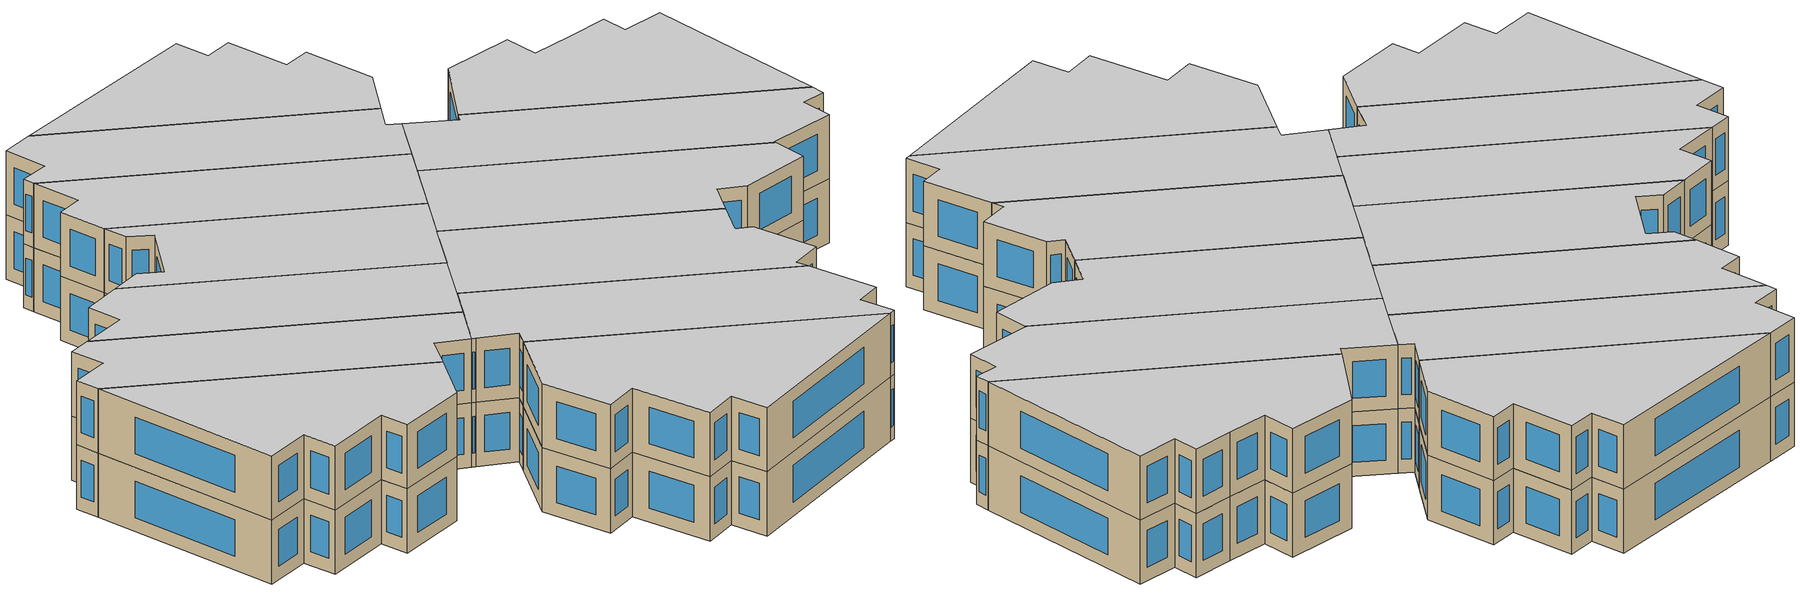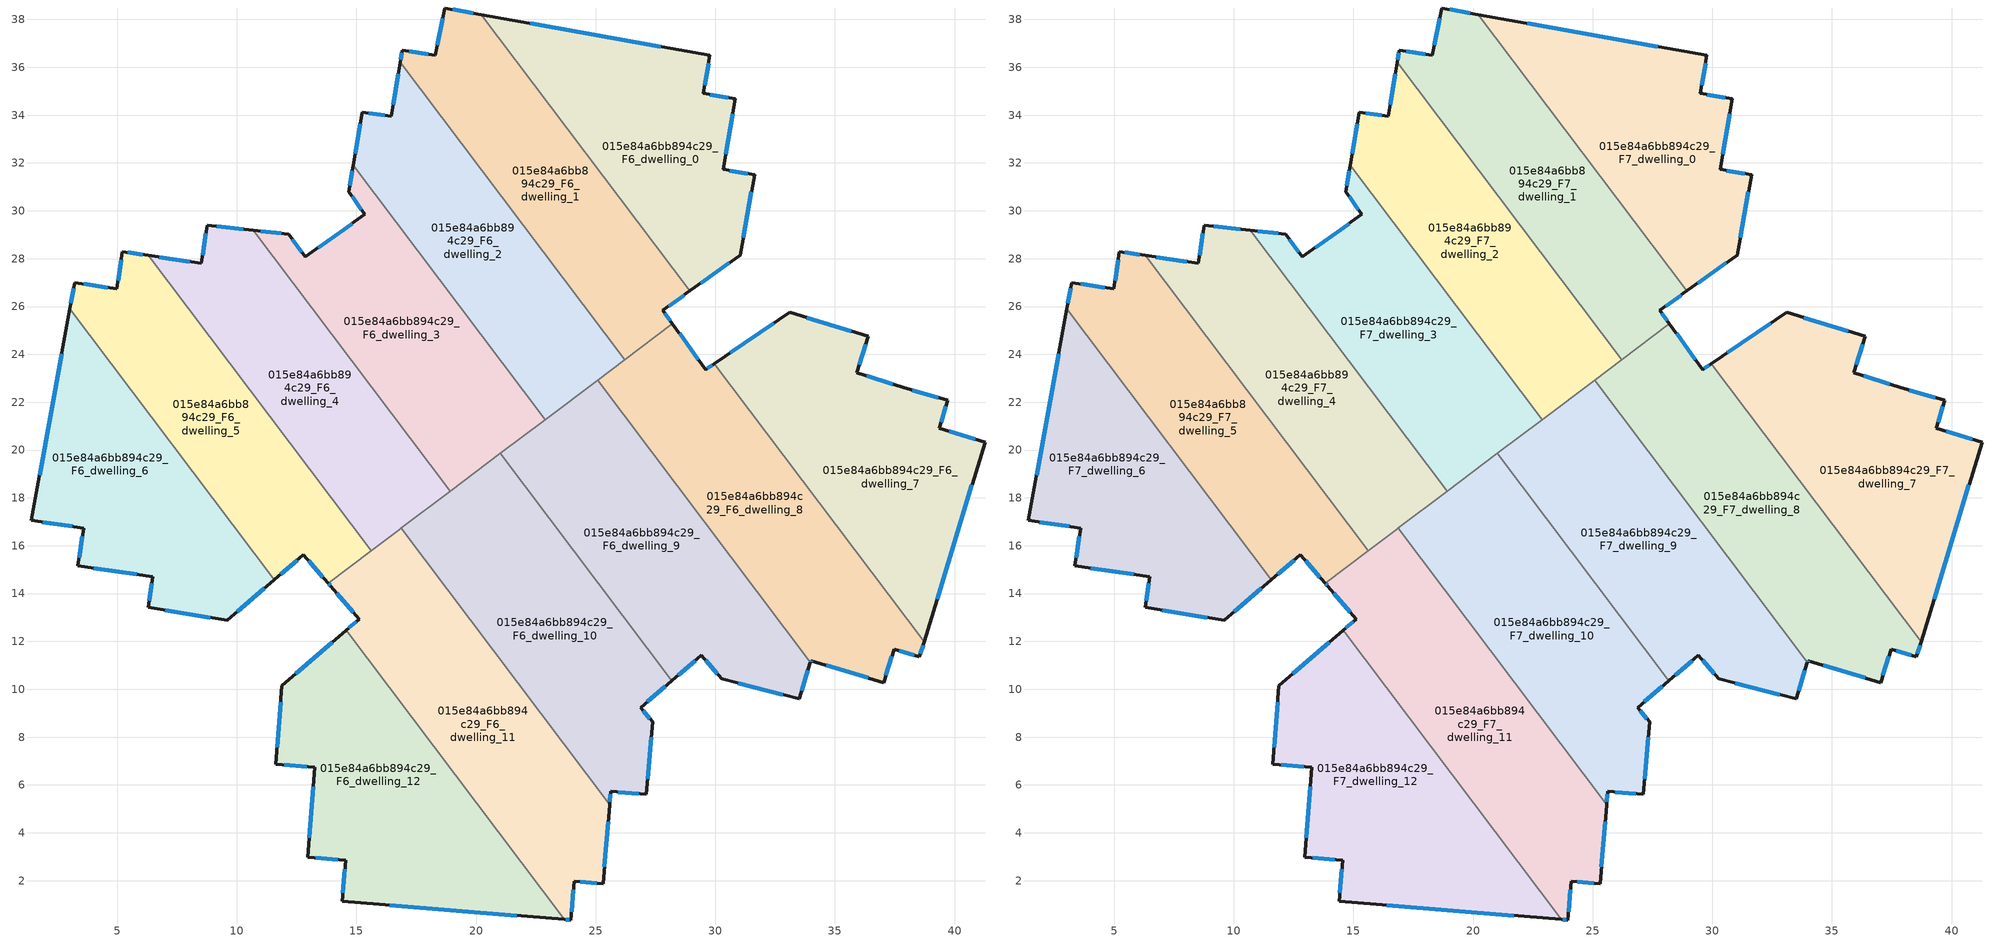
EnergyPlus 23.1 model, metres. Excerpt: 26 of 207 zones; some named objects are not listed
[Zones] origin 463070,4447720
015e84a6bb894c29_F6_dwelling_0
 floor to 015e84a6bb894c29_F5_dwelling_0 (EU_floor_Construction): 29.77,36.5 29.5,34.91 30.83,34.69 30.33,31.73 31.64,31.51 31.04,28.15 28.94,26.65 20.22,38.21 z18
 wall outside (EU_wall_Construction): 28.94,26.65 31.04,28.15 31.64,31.51 30.33,31.73 30.83,34.69 29.5,34.91 29.77,36.5 20.22,38.21 z18:21
 wall to 015e84a6bb894c29_F6_dwelling_1 (EU_wall_Construction): 20.22,38.21 28.94,26.65 z18:21
 window (EU_Window_Construction): 30.44,32.36 30.72,34.05 / 31.36,31.56 30.61,31.68 / 31.17,28.87 31.51,30.79 / 29.39,26.97 30.59,27.83 / 27.73,36.87 22.26,37.84 / 29.56,35.25 29.72,36.16 / 30.54,34.73 29.79,34.86 z18.64:20.36
015e84a6bb894c29_F6_dwelling_1
 floor to 015e84a6bb894c29_F5_dwelling_1 (EU_floor_Construction): 20.22,38.21 28.94,26.65 27.81,25.84 28.21,25.29 26.21,23.78 16.83,36.2 16.92,36.72 18.3,36.49 18.69,38.48 z18
 wall outside (EU_wall_Construction): 20.22,38.21 18.69,38.48 18.3,36.49 16.92,36.72 16.83,36.2 / 28.21,25.29 27.81,25.84 28.94,26.65 z18:21
 wall to 015e84a6bb894c29_F6_dwelling_2 (EU_wall_Construction): 16.83,36.2 26.21,23.78 z18:21
 wall to 015e84a6bb894c29_F6_dwelling_8 (EU_wall_Construction): 26.21,23.78 28.21,25.29 z18:21
 window (EU_Window_Construction): 19.89,38.26 19.02,38.42 / 28.05,26.02 28.69,26.48 / 28.12,25.41 27.89,25.73 / 16.9,36.61 16.85,36.31 / 18,36.54 17.21,36.67 / 18.61,38.05 18.38,36.92 z18.64:20.36
015e84a6bb894c29_F6_dwelling_10
 floor to 015e84a6bb894c29_F5_dwelling_10 (EU_floor_Construction): 21.02,19.86 28.19,10.36 26.87,9.23 27.37,8.64 27.12,5.61 25.62,5.73 25.58,5.18 16.86,16.72 z18
 wall outside (EU_wall_Construction): 25.58,5.18 25.62,5.73 27.12,5.61 27.37,8.64 26.87,9.23 28.19,10.36 z18:21
 wall to 015e84a6bb894c29_F6_dwelling_11 (EU_wall_Construction): 16.86,16.72 25.58,5.18 z18:21
 wall to 015e84a6bb894c29_F6_dwelling_9 (EU_wall_Construction): 28.19,10.36 21.02,19.86 z18:21
 wall to 015e84a6bb894c29_F6_dwelling_3 (EU_wall_Construction): 21.02,19.86 18.92,18.28 z18:21
 wall to 015e84a6bb894c29_F6_dwelling_4 (EU_wall_Construction): 18.92,18.28 16.86,16.73 z18:21
 window (EU_Window_Construction): 25.59,5.3 25.61,5.61 / 27.16,9.48 27.91,10.12 / 27.27,8.77 26.98,9.11 / 27.17,6.26 27.32,7.99 / 25.94,5.71 26.8,5.64 z18.64:20.36
015e84a6bb894c29_F6_dwelling_11
 floor to 015e84a6bb894c29_F5_dwelling_11 (EU_floor_Construction): 16.86,16.72 25.58,5.18 25.31,1.88 24.1,1.98 23.96,0.36 23.68,0.38 14.56,12.46 15.11,12.93 13.92,14.31 13.82,14.43 z18
 wall outside (EU_wall_Construction): 23.68,0.38 23.96,0.36 24.1,1.98 25.31,1.88 25.58,5.18 / 13.82,14.43 13.92,14.31 15.11,12.93 14.56,12.46 z18:21
 wall to 015e84a6bb894c29_F6_dwelling_12 (EU_wall_Construction): 14.56,12.46 23.68,0.38 z18:21
 wall to 015e84a6bb894c29_F6_dwelling_5 (EU_wall_Construction): 15.61,15.78 13.82,14.43 z18:21
 wall to 015e84a6bb894c29_F6_dwelling_4 (EU_wall_Construction): 16.86,16.72 15.61,15.78 z18:21
 window (EU_Window_Construction): 23.74,0.38 23.9,0.36 / 14.99,12.83 14.68,12.56 / 14.18,14.02 14.86,13.23 / 13.84,14.41 13.9,14.34 / 25.36,2.59 25.52,4.47 / 24.36,1.96 25.05,1.9 / 23.99,0.7 24.07,1.63 z18.64:20.36
015e84a6bb894c29_F6_dwelling_12
 floor to 015e84a6bb894c29_F5_dwelling_12 (EU_floor_Construction): 14.56,12.46 23.68,0.38 14.4,1.14 14.55,2.86 12.96,2.99 13.27,6.74 11.63,6.88 11.88,10.15 z18
 wall outside (EU_wall_Construction): 14.56,12.46 11.88,10.15 11.63,6.88 13.27,6.74 12.96,2.99 14.55,2.86 14.4,1.14 23.68,0.38 z18:21
 window (EU_Window_Construction): 13.2,5.93 13.02,3.79 / 11.98,6.85 12.92,6.77 / 11.82,9.45 11.68,7.58 / 13.99,11.97 12.45,10.65 / 16.39,0.97 21.69,0.54 / 14.52,2.49 14.44,1.5 / 13.3,2.96 14.21,2.88 z18.64:20.36
015e84a6bb894c29_F6_dwelling_2
 floor to 015e84a6bb894c29_F5_dwelling_2 (EU_floor_Construction): 16.83,36.2 26.21,23.78 22.89,21.28 14.86,31.91 15.25,34.12 16.45,33.95 z18
 wall outside (EU_wall_Construction): 16.83,36.2 16.45,33.95 15.25,34.12 14.86,31.91 z18:21
 wall to 015e84a6bb894c29_F6_dwelling_3 (EU_wall_Construction): 14.86,31.91 22.89,21.28 z18:21
 wall to 015e84a6bb894c29_F6_dwelling_9 (EU_wall_Construction): 22.89,21.28 25.08,22.93 z18:21
 wall to 015e84a6bb894c29_F6_dwelling_8 (EU_wall_Construction): 25.08,22.92 26.21,23.78 z18:21
 window (EU_Window_Construction): 15.16,33.65 14.94,32.39 / 16.19,33.99 15.5,34.08 / 16.75,35.72 16.53,34.43 z18.64:20.36
015e84a6bb894c29_F6_dwelling_3
 floor to 015e84a6bb894c29_F5_dwelling_3 (EU_floor_Construction): 15.35,29.85 14.67,30.8 14.86,31.91 22.89,21.28 18.92,18.28 10.68,29.19 12.17,29.02 12.87,28.07 z18
 wall outside (EU_wall_Construction): 14.86,31.91 14.67,30.8 15.35,29.85 12.87,28.07 12.17,29.02 10.68,29.19 z18:21
 wall to 015e84a6bb894c29_F6_dwelling_4 (EU_wall_Construction): 10.68,29.19 18.92,18.28 z18:21
 wall to 015e84a6bb894c29_F6_dwelling_9 (EU_wall_Construction): 21.02,19.86 22.89,21.27 z18:21
 window (EU_Window_Construction): 14.81,30.6 15.21,30.05 / 14.82,31.68 14.71,31.04 / 11.85,29.05 11,29.15 / 12.72,28.27 12.32,28.82 / 14.82,29.47 13.4,28.45 z18.64:20.36
015e84a6bb894c29_F6_dwelling_4
 floor to 015e84a6bb894c29_F5_dwelling_4 (EU_floor_Construction): 10.68,29.19 18.92,18.28 15.61,15.78 6.29,28.14 8.52,27.8 8.75,29.4 z18
 wall outside (EU_wall_Construction): 10.68,29.19 8.75,29.4 8.52,27.8 6.29,28.14 z18:21
 wall to 015e84a6bb894c29_F6_dwelling_5 (EU_wall_Construction): 6.29,28.14 15.61,15.78 z18:21
 window (EU_Window_Construction): 8.04,27.88 6.77,28.07 / 8.7,29.06 8.57,28.15 / 10.27,29.23 9.17,29.36 z18.64:20.36
015e84a6bb894c29_F6_dwelling_5
 floor to 015e84a6bb894c29_F5_dwelling_5 (EU_floor_Construction): 6.29,28.14 15.61,15.78 13.82,14.43 12.77,15.62 11.57,14.58 3.02,25.91 3.22,27 4.98,26.73 5.21,28.3 z18
 wall outside (EU_wall_Construction): 6.29,28.14 5.21,28.3 4.98,26.73 3.22,27 3.02,25.91 / 11.57,14.58 12.77,15.62 13.82,14.43 z18:21
 wall to 015e84a6bb894c29_F6_dwelling_6 (EU_wall_Construction): 3.02,25.91 11.57,14.58 z18:21
 window (EU_Window_Construction): 4.61,26.79 3.59,26.94 / 5.16,27.96 5.03,27.07 / 6.06,28.17 5.44,28.26 / 13,15.36 13.6,14.69 / 11.83,14.8 12.51,15.4 / 3.17,26.77 3.06,26.14 z18.64:20.36
015e84a6bb894c29_F6_dwelling_6
 floor to 015e84a6bb894c29_F5_dwelling_6 (EU_floor_Construction): 3.02,25.91 11.57,14.58 9.59,12.88 6.29,13.42 6.48,14.71 3.35,15.17 3.59,16.74 1.41,17.06 z18
 wall outside (EU_wall_Construction): 3.02,25.91 1.41,17.06 3.59,16.74 3.35,15.17 6.48,14.71 6.29,13.42 9.59,12.88 11.57,14.58 z18:21
 window (EU_Window_Construction): 4.02,15.07 5.81,14.8 / 3.54,16.4 3.4,15.5 / 1.88,16.99 3.12,16.81 / 2.68,24.02 1.76,18.96 / 10.02,13.25 11.15,14.22 / 7,13.3 8.88,13 / 6.44,14.43 6.33,13.69 z18.64:20.36
015e84a6bb894c29_F6_dwelling_7
 floor to 015e84a6bb894c29_F5_dwelling_7 (EU_floor_Construction): 39.72,22.08 39.36,20.91 41.27,20.33 38.72,11.98 29.95,23.61 33.11,25.75 36.38,24.76 35.92,23.23 37.83,22.62 z18
 wall outside (EU_wall_Construction): 38.72,11.98 41.27,20.33 39.36,20.91 39.72,22.08 37.83,22.62 35.92,23.23 36.38,24.76 33.11,25.75 29.95,23.61 z18:21
 wall to 015e84a6bb894c29_F6_dwelling_8 (EU_wall_Construction): 29.95,23.61 38.72,11.98 z18:21
 window (EU_Window_Construction): 37.42,22.75 36.33,23.1 / 39.31,22.2 38.23,22.51 / 39.44,21.16 39.64,21.83 / 40.86,20.45 39.77,20.78 / 39.27,13.77 40.73,18.54 / 32.43,25.29 30.63,24.07 / 35.68,24.97 33.81,25.54 / 36.02,23.56 36.28,24.43 z18.64:20.36
015e84a6bb894c29_F6_dwelling_8
 floor to 015e84a6bb894c29_F5_dwelling_8 (EU_floor_Construction): 29.95,23.61 38.72,11.98 38.53,11.35 37.47,11.68 37.04,10.28 33.99,11.2 33.97,11.13 25.08,22.92 28.21,25.29 29.59,23.36 z18
 wall outside (EU_wall_Construction): 33.97,11.13 33.99,11.2 37.04,10.28 37.47,11.68 38.53,11.35 38.72,11.98 / 29.95,23.61 29.59,23.36 28.21,25.29 z18:21
 wall to 015e84a6bb894c29_F6_dwelling_9 (EU_wall_Construction): 25.08,22.92 33.97,11.13 z18:21
 window (EU_Window_Construction): 38.57,11.49 38.68,11.84 / 37.7,11.61 38.3,11.42 / 37.13,10.58 37.38,11.38 / 34.64,11 36.38,10.48 / 33.98,11.15 33.99,11.18 / 29.29,23.77 28.5,24.88 / 29.87,23.55 29.67,23.41 z18.64:20.36
015e84a6bb894c29_F6_dwelling_9
 floor to 015e84a6bb894c29_F5_dwelling_9 (EU_floor_Construction): 25.08,22.92 33.97,11.13 33.5,9.6 30.27,10.44 29.41,11.42 28.19,10.36 21.02,19.86 z18
 wall outside (EU_wall_Construction): 28.19,10.36 29.41,11.42 30.27,10.44 33.5,9.6 33.97,11.13 z18:21
 window (EU_Window_Construction): 30.96,10.26 32.81,9.78 / 29.6,11.21 30.08,10.65 / 28.45,10.59 29.15,11.19 / 33.6,9.93 33.87,10.81 z18.64:20.36
015e84a6bb894c29_F7_dwelling_0
 floor to 015e84a6bb894c29_F6_dwelling_0 (EU_floor_Construction): 29.77,36.5 29.5,34.91 30.83,34.69 30.33,31.73 31.64,31.51 31.04,28.15 28.94,26.65 20.22,38.21 z21
 wall outside (EU_wall_Construction): 28.94,26.65 31.04,28.15 31.64,31.51 30.33,31.73 30.83,34.69 29.5,34.91 29.77,36.5 20.22,38.21 z21:24
 wall to 015e84a6bb894c29_F7_dwelling_1 (EU_wall_Construction): 20.22,38.21 28.94,26.65 z21:24
 window (EU_Window_Construction): 30.44,32.36 30.72,34.05 / 31.36,31.56 30.61,31.68 / 31.17,28.87 31.51,30.79 / 29.39,26.97 30.59,27.83 / 27.73,36.87 22.26,37.84 / 29.56,35.25 29.72,36.16 / 30.54,34.73 29.79,34.86 z21.64:23.36
 ceiling to 015e84a6bb894c29_F8_dwelling_0 (EU_floor_Construction): 31.04,28.15 31.64,31.51 30.33,31.73 30.83,34.69 29.5,34.91 29.77,36.5 20.22,38.21 28.94,26.65 z24
015e84a6bb894c29_F7_dwelling_1
 floor to 015e84a6bb894c29_F6_dwelling_1 (EU_floor_Construction): 20.22,38.21 28.94,26.65 27.81,25.84 28.21,25.29 26.21,23.78 16.83,36.2 16.92,36.72 18.3,36.49 18.69,38.48 z21
 wall outside (EU_wall_Construction): 20.22,38.21 18.69,38.48 18.3,36.49 16.92,36.72 16.83,36.2 / 28.21,25.29 27.81,25.84 28.94,26.65 z21:24
 wall to 015e84a6bb894c29_F7_dwelling_2 (EU_wall_Construction): 16.83,36.2 26.21,23.78 z21:24
 wall to 015e84a6bb894c29_F7_dwelling_8 (EU_wall_Construction): 26.21,23.78 28.21,25.29 z21:24
 window (EU_Window_Construction): 19.89,38.26 19.02,38.42 / 28.05,26.02 28.69,26.48 / 28.12,25.41 27.89,25.73 / 16.9,36.61 16.85,36.31 / 18,36.54 17.21,36.67 / 18.61,38.05 18.38,36.92 z21.64:23.36
 ceiling to 015e84a6bb894c29_F8_dwelling_1 (EU_floor_Construction): 28.21,25.29 27.81,25.84 28.94,26.65 20.22,38.21 18.69,38.48 18.3,36.49 16.92,36.72 16.83,36.2 26.21,23.78 z24
015e84a6bb894c29_F7_dwelling_10
 floor to 015e84a6bb894c29_F6_dwelling_10 (EU_floor_Construction): 21.02,19.86 28.19,10.36 26.87,9.23 27.37,8.64 27.12,5.61 25.62,5.73 25.58,5.18 16.86,16.72 z21
 wall outside (EU_wall_Construction): 25.58,5.18 25.62,5.73 27.12,5.61 27.37,8.64 26.87,9.23 28.19,10.36 z21:24
 wall to 015e84a6bb894c29_F7_dwelling_11 (EU_wall_Construction): 16.86,16.72 25.58,5.18 z21:24
 wall to 015e84a6bb894c29_F7_dwelling_9 (EU_wall_Construction): 28.19,10.36 21.02,19.86 z21:24
 wall to 015e84a6bb894c29_F7_dwelling_3 (EU_wall_Construction): 21.02,19.86 18.92,18.28 z21:24
 wall to 015e84a6bb894c29_F7_dwelling_4 (EU_wall_Construction): 18.92,18.28 16.86,16.73 z21:24
 window (EU_Window_Construction): 25.59,5.3 25.61,5.61 / 27.16,9.48 27.91,10.12 / 27.27,8.77 26.98,9.11 / 27.17,6.26 27.32,7.99 / 25.94,5.71 26.8,5.64 z21.64:23.36
 ceiling to 015e84a6bb894c29_F8_dwelling_10 (EU_floor_Construction): 27.12,5.61 27.37,8.64 26.87,9.23 28.19,10.36 21.02,19.86 16.86,16.72 25.58,5.18 25.62,5.73 z24
015e84a6bb894c29_F7_dwelling_11
 floor to 015e84a6bb894c29_F6_dwelling_11 (EU_floor_Construction): 16.86,16.72 25.58,5.18 25.31,1.88 24.1,1.98 23.96,0.36 23.68,0.38 14.56,12.46 15.11,12.93 13.92,14.31 13.82,14.43 z21
 wall outside (EU_wall_Construction): 23.68,0.38 23.96,0.36 24.1,1.98 25.31,1.88 25.58,5.18 / 13.82,14.43 13.92,14.31 15.11,12.93 14.56,12.46 z21:24
 wall to 015e84a6bb894c29_F7_dwelling_12 (EU_wall_Construction): 14.56,12.46 23.68,0.38 z21:24
 wall to 015e84a6bb894c29_F7_dwelling_5 (EU_wall_Construction): 15.61,15.78 13.82,14.43 z21:24
 wall to 015e84a6bb894c29_F7_dwelling_4 (EU_wall_Construction): 16.86,16.72 15.61,15.78 z21:24
 window (EU_Window_Construction): 23.74,0.38 23.9,0.36 / 14.99,12.83 14.68,12.56 / 14.18,14.02 14.86,13.23 / 13.84,14.41 13.9,14.34 / 25.36,2.59 25.52,4.47 / 24.36,1.96 25.05,1.9 / 23.99,0.7 24.07,1.63 z21.64:23.36
 ceiling to 015e84a6bb894c29_F8_dwelling_11 (EU_floor_Construction): 25.31,1.88 25.58,5.18 16.86,16.72 13.82,14.43 13.92,14.31 15.11,12.93 14.56,12.46 23.68,0.38 23.96,0.36 24.1,1.98 z24
015e84a6bb894c29_F7_dwelling_12
 floor to 015e84a6bb894c29_F6_dwelling_12 (EU_floor_Construction): 14.56,12.46 23.68,0.38 14.4,1.14 14.55,2.86 12.96,2.99 13.27,6.74 11.63,6.88 11.88,10.15 z21
 wall outside (EU_wall_Construction): 14.56,12.46 11.88,10.15 11.63,6.88 13.27,6.74 12.96,2.99 14.55,2.86 14.4,1.14 23.68,0.38 z21:24
 window (EU_Window_Construction): 13.2,5.93 13.02,3.79 / 11.98,6.85 12.92,6.77 / 11.82,9.45 11.68,7.58 / 13.99,11.97 12.45,10.65 / 16.39,0.97 21.69,0.54 / 14.52,2.49 14.44,1.5 / 13.3,2.96 14.21,2.88 z21.64:23.36
 ceiling to 015e84a6bb894c29_F8_dwelling_12 (EU_floor_Construction): 23.68,0.38 14.56,12.46 11.88,10.15 11.63,6.88 13.27,6.74 12.96,2.99 14.55,2.86 14.4,1.14 z24
015e84a6bb894c29_F7_dwelling_2
 floor to 015e84a6bb894c29_F6_dwelling_2 (EU_floor_Construction): 16.83,36.2 26.21,23.78 22.89,21.28 14.86,31.91 15.25,34.12 16.45,33.95 z21
 wall outside (EU_wall_Construction): 16.83,36.2 16.45,33.95 15.25,34.12 14.86,31.91 z21:24
 wall to 015e84a6bb894c29_F7_dwelling_3 (EU_wall_Construction): 14.86,31.91 22.89,21.28 z21:24
 wall to 015e84a6bb894c29_F7_dwelling_9 (EU_wall_Construction): 22.89,21.28 25.08,22.93 z21:24
 wall to 015e84a6bb894c29_F7_dwelling_8 (EU_wall_Construction): 25.08,22.92 26.21,23.78 z21:24
 window (EU_Window_Construction): 15.16,33.65 14.94,32.39 / 16.19,33.99 15.5,34.08 / 16.75,35.72 16.53,34.43 z21.64:23.36
 ceiling to 015e84a6bb894c29_F8_dwelling_2 (EU_floor_Construction): 26.21,23.78 16.83,36.2 16.45,33.95 15.25,34.12 14.86,31.91 22.89,21.28 z24
015e84a6bb894c29_F7_dwelling_3
 floor to 015e84a6bb894c29_F6_dwelling_3 (EU_floor_Construction): 15.35,29.85 14.67,30.8 14.86,31.91 22.89,21.28 18.92,18.28 10.68,29.19 12.17,29.02 12.87,28.07 z21
 wall outside (EU_wall_Construction): 14.86,31.91 14.67,30.8 15.35,29.85 12.87,28.07 12.17,29.02 10.68,29.19 z21:24
 wall to 015e84a6bb894c29_F7_dwelling_4 (EU_wall_Construction): 10.68,29.19 18.92,18.28 z21:24
 wall to 015e84a6bb894c29_F7_dwelling_9 (EU_wall_Construction): 21.02,19.86 22.89,21.27 z21:24
 window (EU_Window_Construction): 14.81,30.6 15.21,30.05 / 14.82,31.68 14.71,31.04 / 11.85,29.05 11,29.15 / 12.72,28.27 12.32,28.82 / 14.82,29.47 13.4,28.45 z21.64:23.36
 ceiling to 015e84a6bb894c29_F8_dwelling_3 (EU_floor_Construction): 22.89,21.28 14.86,31.91 14.67,30.8 15.35,29.85 12.87,28.07 12.17,29.02 10.68,29.19 18.92,18.28 z24
015e84a6bb894c29_F7_dwelling_4
 floor to 015e84a6bb894c29_F6_dwelling_4 (EU_floor_Construction): 10.68,29.19 18.92,18.28 15.61,15.78 6.29,28.14 8.52,27.8 8.75,29.4 z21
 wall outside (EU_wall_Construction): 10.68,29.19 8.75,29.4 8.52,27.8 6.29,28.14 z21:24
 wall to 015e84a6bb894c29_F7_dwelling_5 (EU_wall_Construction): 6.29,28.14 15.61,15.78 z21:24
 window (EU_Window_Construction): 8.04,27.88 6.77,28.07 / 8.7,29.06 8.57,28.15 / 10.27,29.23 9.17,29.36 z21.64:23.36
 ceiling to 015e84a6bb894c29_F8_dwelling_4 (EU_floor_Construction): 18.92,18.28 10.68,29.19 8.75,29.4 8.52,27.8 6.29,28.14 15.61,15.78 z24
015e84a6bb894c29_F7_dwelling_5
 floor to 015e84a6bb894c29_F6_dwelling_5 (EU_floor_Construction): 6.29,28.14 15.61,15.78 13.82,14.43 12.77,15.62 11.57,14.58 3.02,25.91 3.22,27 4.98,26.73 5.21,28.3 z21
 wall outside (EU_wall_Construction): 6.29,28.14 5.21,28.3 4.98,26.73 3.22,27 3.02,25.91 / 11.57,14.58 12.77,15.62 13.82,14.43 z21:24
 wall to 015e84a6bb894c29_F7_dwelling_6 (EU_wall_Construction): 3.02,25.91 11.57,14.58 z21:24
 window (EU_Window_Construction): 4.61,26.79 3.59,26.94 / 5.16,27.96 5.03,27.07 / 6.06,28.17 5.44,28.26 / 13,15.36 13.6,14.69 / 11.83,14.8 12.51,15.4 / 3.17,26.77 3.06,26.14 z21.64:23.36
 ceiling to 015e84a6bb894c29_F8_dwelling_5 (EU_floor_Construction): 15.61,15.78 6.29,28.14 5.21,28.3 4.98,26.73 3.22,27 3.02,25.91 11.57,14.58 12.77,15.62 13.82,14.43 z24
015e84a6bb894c29_F7_dwelling_6
 floor to 015e84a6bb894c29_F6_dwelling_6 (EU_floor_Construction): 3.02,25.91 11.57,14.58 9.59,12.88 6.29,13.42 6.48,14.71 3.35,15.17 3.59,16.74 1.41,17.06 z21
 wall outside (EU_wall_Construction): 3.02,25.91 1.41,17.06 3.59,16.74 3.35,15.17 6.48,14.71 6.29,13.42 9.59,12.88 11.57,14.58 z21:24
 window (EU_Window_Construction): 4.02,15.07 5.81,14.8 / 3.54,16.4 3.4,15.5 / 1.88,16.99 3.12,16.81 / 2.68,24.02 1.76,18.96 / 10.02,13.25 11.15,14.22 / 7,13.3 8.88,13 / 6.44,14.43 6.33,13.69 z21.64:23.36
 ceiling to 015e84a6bb894c29_F8_dwelling_6 (EU_floor_Construction): 11.57,14.58 3.02,25.91 1.41,17.06 3.59,16.74 3.35,15.17 6.48,14.71 6.29,13.42 9.59,12.88 z24
015e84a6bb894c29_F7_dwelling_7
 floor to 015e84a6bb894c29_F6_dwelling_7 (EU_floor_Construction): 39.72,22.08 39.36,20.91 41.27,20.33 38.72,11.98 29.95,23.61 33.11,25.75 36.38,24.76 35.92,23.23 37.83,22.62 z21
 wall outside (EU_wall_Construction): 38.72,11.98 41.27,20.33 39.36,20.91 39.72,22.08 37.83,22.62 35.92,23.23 36.38,24.76 33.11,25.75 29.95,23.61 z21:24
 wall to 015e84a6bb894c29_F7_dwelling_8 (EU_wall_Construction): 29.95,23.61 38.72,11.98 z21:24
 window (EU_Window_Construction): 37.42,22.75 36.33,23.1 / 39.31,22.2 38.23,22.51 / 39.44,21.16 39.64,21.83 / 40.86,20.45 39.77,20.78 / 39.27,13.77 40.73,18.54 / 32.43,25.29 30.63,24.07 / 35.68,24.97 33.81,25.54 / 36.02,23.56 36.28,24.43 z21.64:23.36
 ceiling to 015e84a6bb894c29_F8_dwelling_7 (EU_floor_Construction): 38.72,11.98 41.27,20.33 39.36,20.91 39.72,22.08 37.83,22.62 35.92,23.23 36.38,24.76 33.11,25.75 29.95,23.61 z24
015e84a6bb894c29_F7_dwelling_8
 floor to 015e84a6bb894c29_F6_dwelling_8 (EU_floor_Construction): 29.95,23.61 38.72,11.98 38.53,11.35 37.47,11.68 37.04,10.28 33.99,11.2 33.97,11.13 25.08,22.92 28.21,25.29 29.59,23.36 z21
 wall outside (EU_wall_Construction): 33.97,11.13 33.99,11.2 37.04,10.28 37.47,11.68 38.53,11.35 38.72,11.98 / 29.95,23.61 29.59,23.36 28.21,25.29 z21:24
 wall to 015e84a6bb894c29_F7_dwelling_9 (EU_wall_Construction): 25.08,22.92 33.97,11.13 z21:24
 window (EU_Window_Construction): 38.57,11.49 38.68,11.84 / 37.7,11.61 38.3,11.42 / 37.13,10.58 37.38,11.38 / 34.64,11 36.38,10.48 / 33.98,11.15 33.99,11.18 / 29.29,23.77 28.5,24.88 / 29.87,23.55 29.67,23.41 z21.64:23.36
 ceiling to 015e84a6bb894c29_F8_dwelling_8 (EU_floor_Construction): 38.53,11.35 38.72,11.98 29.95,23.61 29.59,23.36 28.21,25.29 25.08,22.92 33.97,11.13 33.99,11.2 37.04,10.28 37.47,11.68 z24
015e84a6bb894c29_F7_dwelling_9
 floor to 015e84a6bb894c29_F6_dwelling_9 (EU_floor_Construction): 25.08,22.92 33.97,11.13 33.5,9.6 30.27,10.44 29.41,11.42 28.19,10.36 21.02,19.86 z21
 wall outside (EU_wall_Construction): 28.19,10.36 29.41,11.42 30.27,10.44 33.5,9.6 33.97,11.13 z21:24
 window (EU_Window_Construction): 30.96,10.26 32.81,9.78 / 29.6,11.21 30.08,10.65 / 28.45,10.59 29.15,11.19 / 33.6,9.93 33.87,10.81 z21.64:23.36
 ceiling to 015e84a6bb894c29_F8_dwelling_9 (EU_floor_Construction): 33.5,9.6 33.97,11.13 25.08,22.92 21.02,19.86 28.19,10.36 29.41,11.42 30.27,10.44 z24
[Building]
EU S2 Campaign: North Axis=0; Terrain=City; Solar Distribution=FullExterior
[Site:Location]
Yerevan-Zvartnots.Intl.AP: Latitude=40.15; Longitude=44.383; Time Zone=4; Elevation=854
[SizingPeriod:WeatherFileDays]
AnnualSizingPeriod: Begin Month=1; Begin Day of Month=1; End Month=12; End Day of Month=31; Day of Week for Start Day=Monday; Use Weather File Daylight Saving Period=No; Use Weather File Rain and Snow Indicators=No
[MATERIAL]
EU_InternalMass_Material: Roughness=MediumRough; Thickness=0.1; Conductivity=1; Density=1800; Specific Heat=900; Thermal Absorptance=0.9; Solar Absorptance=0.7; Visible Absorptance=0.7
[MATERIAL:NOMASS] Roughness=MediumRough; Thermal Absorptance=0.9; Solar Absorptance=0.7; Visible Absorptance=0.7
Name | Thermal Resistance
EU_wall_NoMass | 1.05043
EU_floor_NoMass | 0.478065
[WINDOWMATERIAL:SIMPLEGLAZINGSYSTEM]
EU_Window_SimpleGlazing: UFactor=2.5566; Solar Heat Gain Coefficient=0.75; Visible Transmittance=0.75
[CONSTRUCTION]
EU_wall_Construction: EU_wall_NoMass
EU_floor_Construction: EU_floor_NoMass
EU_Window_Construction: EU_Window_SimpleGlazing
EU_InternalMass_Construction: EU_InternalMass_Material
[ZONE] Type=1; Multiplier=1; Ceiling Height=autocalculate; Floor Area=autocalculate; Part of Total Floor Area=Yes
Name | Volume
015e84a6bb894c29_F6_dwelling_0; 015e84a6bb894c29_F7_dwelling_0 | 179.992
015e84a6bb894c29_F6_dwelling_1; 015e84a6bb894c29_F7_dwelling_1; 015e84a6bb894c29_F6_dwelling_6; 015e84a6bb894c29_F7_dwelling_6 | 180.014
015e84a6bb894c29_F6_dwelling_10; 015e84a6bb894c29_F7_dwelling_10 | 210.014
015e84a6bb894c29_F6_dwelling_11; 015e84a6bb894c29_F7_dwelling_11 | 210.02
015e84a6bb894c29_F6_dwelling_12; 015e84a6bb894c29_F7_dwelling_12 | 209.98
015e84a6bb894c29_F6_dwelling_2; 015e84a6bb894c29_F7_dwelling_2 | 180.025
015e84a6bb894c29_F6_dwelling_3; 015e84a6bb894c29_F7_dwelling_3 | 179.989
015e84a6bb894c29_F6_dwelling_4; 015e84a6bb894c29_F7_dwelling_4; 015e84a6bb894c29_F6_dwelling_5; 015e84a6bb894c29_F7_dwelling_5 | 180
015e84a6bb894c29_F6_dwelling_7; 015e84a6bb894c29_F7_dwelling_7 | 210
015e84a6bb894c29_F6_dwelling_8; 015e84a6bb894c29_F7_dwelling_8 | 210.012
015e84a6bb894c29_F6_dwelling_9; 015e84a6bb894c29_F7_dwelling_9 | 210.008
[INTERNALMASS] Construction=EU_InternalMass_Construction
Name | Zone or ZoneList | Surface Area
015e84a6bb894c29_F6_dwelling_0_EU_InternalMass | 015e84a6bb894c29_F6_dwelling_0 | 59.9974
015e84a6bb894c29_F6_dwelling_1_EU_InternalMass | 015e84a6bb894c29_F6_dwelling_1 | 60.0046
015e84a6bb894c29_F6_dwelling_2_EU_InternalMass | 015e84a6bb894c29_F6_dwelling_2 | 60.0084
015e84a6bb894c29_F6_dwelling_3_EU_InternalMass | 015e84a6bb894c29_F6_dwelling_3 | 59.9963
015e84a6bb894c29_F6_dwelling_4_EU_InternalMass | 015e84a6bb894c29_F6_dwelling_4 | 60.0001
015e84a6bb894c29_F6_dwelling_5_EU_InternalMass | 015e84a6bb894c29_F6_dwelling_5 | 59.9999
015e84a6bb894c29_F6_dwelling_6_EU_InternalMass | 015e84a6bb894c29_F6_dwelling_6 | 60.0045
015e84a6bb894c29_F6_dwelling_7_EU_InternalMass | 015e84a6bb894c29_F6_dwelling_7 | 69.9996
015e84a6bb894c29_F6_dwelling_8_EU_InternalMass | 015e84a6bb894c29_F6_dwelling_8 | 70.004
015e84a6bb894c29_F6_dwelling_9_EU_InternalMass | 015e84a6bb894c29_F6_dwelling_9 | 70.0026
015e84a6bb894c29_F6_dwelling_10_EU_InternalMass | 015e84a6bb894c29_F6_dwelling_10 | 70.0049
015e84a6bb894c29_F6_dwelling_11_EU_InternalMass | 015e84a6bb894c29_F6_dwelling_11 | 70.0067
015e84a6bb894c29_F6_dwelling_12_EU_InternalMass | 015e84a6bb894c29_F6_dwelling_12 | 69.993
015e84a6bb894c29_F7_dwelling_0_EU_InternalMass | 015e84a6bb894c29_F7_dwelling_0 | 59.9974
015e84a6bb894c29_F7_dwelling_1_EU_InternalMass | 015e84a6bb894c29_F7_dwelling_1 | 60.0046
015e84a6bb894c29_F7_dwelling_2_EU_InternalMass | 015e84a6bb894c29_F7_dwelling_2 | 60.0084
015e84a6bb894c29_F7_dwelling_3_EU_InternalMass | 015e84a6bb894c29_F7_dwelling_3 | 59.9963
015e84a6bb894c29_F7_dwelling_4_EU_InternalMass | 015e84a6bb894c29_F7_dwelling_4 | 60.0001
015e84a6bb894c29_F7_dwelling_5_EU_InternalMass | 015e84a6bb894c29_F7_dwelling_5 | 59.9999
015e84a6bb894c29_F7_dwelling_6_EU_InternalMass | 015e84a6bb894c29_F7_dwelling_6 | 60.0045
015e84a6bb894c29_F7_dwelling_7_EU_InternalMass | 015e84a6bb894c29_F7_dwelling_7 | 69.9996
015e84a6bb894c29_F7_dwelling_8_EU_InternalMass | 015e84a6bb894c29_F7_dwelling_8 | 70.004
015e84a6bb894c29_F7_dwelling_9_EU_InternalMass | 015e84a6bb894c29_F7_dwelling_9 | 70.0026
015e84a6bb894c29_F7_dwelling_10_EU_InternalMass | 015e84a6bb894c29_F7_dwelling_10 | 70.0049
015e84a6bb894c29_F7_dwelling_11_EU_InternalMass | 015e84a6bb894c29_F7_dwelling_11 | 70.0067
015e84a6bb894c29_F7_dwelling_12_EU_InternalMass | 015e84a6bb894c29_F7_dwelling_12 | 69.993
[OTHEREQUIPMENT] Fuel Type=Electricity; Design Level Calculation Method=Watts/Area; Power per Zone Floor Area=1; Fraction Latent=0; Fraction Radiant=0; Fraction Lost=0; Carbon Dioxide Generation Rate=0; EndUse Subcategory=EU_Step8_InternalGains
Name | Zone or ZoneList or Space or SpaceList | Schedule
EU_Step8_InternalGain_015e84a6bb894c29_F6_dwelling_0_f000 | 015e84a6bb894c29_F6_dwelling_0 | EU_Step8_GainSchedule_015e84a6bb894c29_F6_dwelling_0_f000
EU_Step8_InternalGain_015e84a6bb894c29_F6_dwelling_1_f000 | 015e84a6bb894c29_F6_dwelling_1 | EU_Step8_GainSchedule_015e84a6bb894c29_F6_dwelling_1_f000
EU_Step8_InternalGain_015e84a6bb894c29_F6_dwelling_2_f000 | 015e84a6bb894c29_F6_dwelling_2 | EU_Step8_GainSchedule_015e84a6bb894c29_F6_dwelling_2_f000
EU_Step8_InternalGain_015e84a6bb894c29_F6_dwelling_3_f000 | 015e84a6bb894c29_F6_dwelling_3 | EU_Step8_GainSchedule_015e84a6bb894c29_F6_dwelling_3_f000
EU_Step8_InternalGain_015e84a6bb894c29_F6_dwelling_4_f000 | 015e84a6bb894c29_F6_dwelling_4 | EU_Step8_GainSchedule_015e84a6bb894c29_F6_dwelling_4_f000
EU_Step8_InternalGain_015e84a6bb894c29_F6_dwelling_5_f000 | 015e84a6bb894c29_F6_dwelling_5 | EU_Step8_GainSchedule_015e84a6bb894c29_F6_dwelling_5_f000
EU_Step8_InternalGain_015e84a6bb894c29_F6_dwelling_6_f000 | 015e84a6bb894c29_F6_dwelling_6 | EU_Step8_GainSchedule_015e84a6bb894c29_F6_dwelling_6_f000
EU_Step8_InternalGain_015e84a6bb894c29_F6_dwelling_7_f000 | 015e84a6bb894c29_F6_dwelling_7 | EU_Step8_GainSchedule_015e84a6bb894c29_F6_dwelling_7_f000
EU_Step8_InternalGain_015e84a6bb894c29_F6_dwelling_8_f000 | 015e84a6bb894c29_F6_dwelling_8 | EU_Step8_GainSchedule_015e84a6bb894c29_F6_dwelling_8_f000
EU_Step8_InternalGain_015e84a6bb894c29_F6_dwelling_9_f000 | 015e84a6bb894c29_F6_dwelling_9 | EU_Step8_GainSchedule_015e84a6bb894c29_F6_dwelling_9_f000
EU_Step8_InternalGain_015e84a6bb894c29_F6_dwelling_10_f000 | 015e84a6bb894c29_F6_dwelling_10 | EU_Step8_GainSchedule_015e84a6bb894c29_F6_dwelling_10_f000
EU_Step8_InternalGain_015e84a6bb894c29_F6_dwelling_11_f000 | 015e84a6bb894c29_F6_dwelling_11 | EU_Step8_GainSchedule_015e84a6bb894c29_F6_dwelling_11_f000
EU_Step8_InternalGain_015e84a6bb894c29_F6_dwelling_12_f000 | 015e84a6bb894c29_F6_dwelling_12 | EU_Step8_GainSchedule_015e84a6bb894c29_F6_dwelling_12_f000
EU_Step8_InternalGain_015e84a6bb894c29_F7_dwelling_0_f000 | 015e84a6bb894c29_F7_dwelling_0 | EU_Step8_GainSchedule_015e84a6bb894c29_F7_dwelling_0_f000
EU_Step8_InternalGain_015e84a6bb894c29_F7_dwelling_1_f000 | 015e84a6bb894c29_F7_dwelling_1 | EU_Step8_GainSchedule_015e84a6bb894c29_F7_dwelling_1_f000
EU_Step8_InternalGain_015e84a6bb894c29_F7_dwelling_2_f000 | 015e84a6bb894c29_F7_dwelling_2 | EU_Step8_GainSchedule_015e84a6bb894c29_F7_dwelling_2_f000
EU_Step8_InternalGain_015e84a6bb894c29_F7_dwelling_3_f000 | 015e84a6bb894c29_F7_dwelling_3 | EU_Step8_GainSchedule_015e84a6bb894c29_F7_dwelling_3_f000
EU_Step8_InternalGain_015e84a6bb894c29_F7_dwelling_4_f000 | 015e84a6bb894c29_F7_dwelling_4 | EU_Step8_GainSchedule_015e84a6bb894c29_F7_dwelling_4_f000
EU_Step8_InternalGain_015e84a6bb894c29_F7_dwelling_5_f000 | 015e84a6bb894c29_F7_dwelling_5 | EU_Step8_GainSchedule_015e84a6bb894c29_F7_dwelling_5_f000
EU_Step8_InternalGain_015e84a6bb894c29_F7_dwelling_6_f000 | 015e84a6bb894c29_F7_dwelling_6 | EU_Step8_GainSchedule_015e84a6bb894c29_F7_dwelling_6_f000
EU_Step8_InternalGain_015e84a6bb894c29_F7_dwelling_7_f000 | 015e84a6bb894c29_F7_dwelling_7 | EU_Step8_GainSchedule_015e84a6bb894c29_F7_dwelling_7_f000
EU_Step8_InternalGain_015e84a6bb894c29_F7_dwelling_8_f000 | 015e84a6bb894c29_F7_dwelling_8 | EU_Step8_GainSchedule_015e84a6bb894c29_F7_dwelling_8_f000
EU_Step8_InternalGain_015e84a6bb894c29_F7_dwelling_9_f000 | 015e84a6bb894c29_F7_dwelling_9 | EU_Step8_GainSchedule_015e84a6bb894c29_F7_dwelling_9_f000
EU_Step8_InternalGain_015e84a6bb894c29_F7_dwelling_10_f000 | 015e84a6bb894c29_F7_dwelling_10 | EU_Step8_GainSchedule_015e84a6bb894c29_F7_dwelling_10_f000
EU_Step8_InternalGain_015e84a6bb894c29_F7_dwelling_11_f000 | 015e84a6bb894c29_F7_dwelling_11 | EU_Step8_GainSchedule_015e84a6bb894c29_F7_dwelling_11_f000
EU_Step8_InternalGain_015e84a6bb894c29_F7_dwelling_12_f000 | 015e84a6bb894c29_F7_dwelling_12 | EU_Step8_GainSchedule_015e84a6bb894c29_F7_dwelling_12_f000
[ZONEVENTILATION:DESIGNFLOWRATE] Schedule=EU_AlwaysOn; Design Flow Rate Calculation Method=AirChanges/Hour; Air Changes per Hour=0.557805; Ventilation Type=Natural; Fan Pressure Rise=0; Fan Total Efficiency=1; Constant Term Coefficient=1; Temperature Term Coefficient=0; Velocity Term Coefficient=0; Velocity Squared Term Coefficient=0; Minimum Indoor Temperature=-100; Maximum Indoor Temperature=100; Delta Temperature=-100; Minimum Outdoor Temperature=-100; Maximum Outdoor Temperature=100; Maximum Wind Speed=40
Name | Zone or ZoneList or Space or SpaceList
EU_ConstantAir_015e84a6bb894c29_F6_dwelling_0 | 015e84a6bb894c29_F6_dwelling_0
EU_ConstantAir_015e84a6bb894c29_F6_dwelling_1 | 015e84a6bb894c29_F6_dwelling_1
EU_ConstantAir_015e84a6bb894c29_F6_dwelling_2 | 015e84a6bb894c29_F6_dwelling_2
EU_ConstantAir_015e84a6bb894c29_F6_dwelling_3 | 015e84a6bb894c29_F6_dwelling_3
EU_ConstantAir_015e84a6bb894c29_F6_dwelling_4 | 015e84a6bb894c29_F6_dwelling_4
EU_ConstantAir_015e84a6bb894c29_F6_dwelling_5 | 015e84a6bb894c29_F6_dwelling_5
EU_ConstantAir_015e84a6bb894c29_F6_dwelling_6 | 015e84a6bb894c29_F6_dwelling_6
EU_ConstantAir_015e84a6bb894c29_F6_dwelling_7 | 015e84a6bb894c29_F6_dwelling_7
EU_ConstantAir_015e84a6bb894c29_F6_dwelling_8 | 015e84a6bb894c29_F6_dwelling_8
EU_ConstantAir_015e84a6bb894c29_F6_dwelling_9 | 015e84a6bb894c29_F6_dwelling_9
EU_ConstantAir_015e84a6bb894c29_F6_dwelling_10 | 015e84a6bb894c29_F6_dwelling_10
EU_ConstantAir_015e84a6bb894c29_F6_dwelling_11 | 015e84a6bb894c29_F6_dwelling_11
EU_ConstantAir_015e84a6bb894c29_F6_dwelling_12 | 015e84a6bb894c29_F6_dwelling_12
EU_ConstantAir_015e84a6bb894c29_F7_dwelling_0 | 015e84a6bb894c29_F7_dwelling_0
EU_ConstantAir_015e84a6bb894c29_F7_dwelling_1 | 015e84a6bb894c29_F7_dwelling_1
EU_ConstantAir_015e84a6bb894c29_F7_dwelling_2 | 015e84a6bb894c29_F7_dwelling_2
EU_ConstantAir_015e84a6bb894c29_F7_dwelling_3 | 015e84a6bb894c29_F7_dwelling_3
EU_ConstantAir_015e84a6bb894c29_F7_dwelling_4 | 015e84a6bb894c29_F7_dwelling_4
EU_ConstantAir_015e84a6bb894c29_F7_dwelling_5 | 015e84a6bb894c29_F7_dwelling_5
EU_ConstantAir_015e84a6bb894c29_F7_dwelling_6 | 015e84a6bb894c29_F7_dwelling_6
EU_ConstantAir_015e84a6bb894c29_F7_dwelling_7 | 015e84a6bb894c29_F7_dwelling_7
EU_ConstantAir_015e84a6bb894c29_F7_dwelling_8 | 015e84a6bb894c29_F7_dwelling_8
EU_ConstantAir_015e84a6bb894c29_F7_dwelling_9 | 015e84a6bb894c29_F7_dwelling_9
EU_ConstantAir_015e84a6bb894c29_F7_dwelling_10 | 015e84a6bb894c29_F7_dwelling_10
EU_ConstantAir_015e84a6bb894c29_F7_dwelling_11 | 015e84a6bb894c29_F7_dwelling_11
EU_ConstantAir_015e84a6bb894c29_F7_dwelling_12 | 015e84a6bb894c29_F7_dwelling_12
[HVACTEMPLATE:THERMOSTAT] Constant Heating Setpoint=20; Constant Cooling Setpoint=50
EU_HeatOnly_015e84a6bb894c29_F15_dwelling_9; EU_HeatOnly_015e84a6bb894c29_F15_dwelling_10; EU_HeatOnly_015e84a6bb894c29_F15_dwelling_11
[HVACTEMPLATE:ZONE:IDEALLOADSAIRSYSTEM] System Availability Schedule=EU_AlwaysOn; Maximum Heating Supply Air Temperature=50; Minimum Cooling Supply Air Temperature=13; Maximum Heating Supply Air Humidity Ratio=0.0156; Minimum Cooling Supply Air Humidity Ratio=0.0077; Heating Limit=NoLimit; Cooling Limit=NoLimit; Heating Availability Schedule=EU_AlwaysOn; Cooling Availability Schedule=EU_CoolingOff; Dehumidification Control Type=ConstantSensibleHeatRatio; Cooling Sensible Heat Ratio=0.7; Dehumidification Setpoint=60; Humidification Control Type=None; Humidification Setpoint=30; Outdoor Air Method=None; Outdoor Air Flow Rate per Person=0.00944; Outdoor Air Flow Rate per Zone Floor Area=0; Outdoor Air Flow Rate per Zone=0; Demand Controlled Ventilation Type=None; Outdoor Air Economizer Type=NoEconomizer; Heat Recovery Type=None; Sensible Heat Recovery Effectiveness=0.7; Latent Heat Recovery Effectiveness=0.65
Name | Template Thermostat
015e84a6bb894c29_F6_dwelling_0 | EU_HeatOnly_015e84a6bb894c29_F6_dwelling_0
015e84a6bb894c29_F6_dwelling_1 | EU_HeatOnly_015e84a6bb894c29_F6_dwelling_1
015e84a6bb894c29_F6_dwelling_2 | EU_HeatOnly_015e84a6bb894c29_F6_dwelling_2
015e84a6bb894c29_F6_dwelling_3 | EU_HeatOnly_015e84a6bb894c29_F6_dwelling_3
015e84a6bb894c29_F6_dwelling_4 | EU_HeatOnly_015e84a6bb894c29_F6_dwelling_4
015e84a6bb894c29_F6_dwelling_5 | EU_HeatOnly_015e84a6bb894c29_F6_dwelling_5
015e84a6bb894c29_F6_dwelling_6 | EU_HeatOnly_015e84a6bb894c29_F6_dwelling_6
015e84a6bb894c29_F6_dwelling_7 | EU_HeatOnly_015e84a6bb894c29_F6_dwelling_7
015e84a6bb894c29_F6_dwelling_8 | EU_HeatOnly_015e84a6bb894c29_F6_dwelling_8
015e84a6bb894c29_F6_dwelling_9 | EU_HeatOnly_015e84a6bb894c29_F6_dwelling_9
015e84a6bb894c29_F6_dwelling_10 | EU_HeatOnly_015e84a6bb894c29_F6_dwelling_10
015e84a6bb894c29_F6_dwelling_11 | EU_HeatOnly_015e84a6bb894c29_F6_dwelling_11
015e84a6bb894c29_F6_dwelling_12 | EU_HeatOnly_015e84a6bb894c29_F6_dwelling_12
015e84a6bb894c29_F7_dwelling_0 | EU_HeatOnly_015e84a6bb894c29_F7_dwelling_0
015e84a6bb894c29_F7_dwelling_1 | EU_HeatOnly_015e84a6bb894c29_F7_dwelling_1
015e84a6bb894c29_F7_dwelling_2 | EU_HeatOnly_015e84a6bb894c29_F7_dwelling_2
015e84a6bb894c29_F7_dwelling_3 | EU_HeatOnly_015e84a6bb894c29_F7_dwelling_3
015e84a6bb894c29_F7_dwelling_4 | EU_HeatOnly_015e84a6bb894c29_F7_dwelling_4
015e84a6bb894c29_F7_dwelling_5 | EU_HeatOnly_015e84a6bb894c29_F7_dwelling_5
015e84a6bb894c29_F7_dwelling_6 | EU_HeatOnly_015e84a6bb894c29_F7_dwelling_6
015e84a6bb894c29_F7_dwelling_7 | EU_HeatOnly_015e84a6bb894c29_F7_dwelling_7
015e84a6bb894c29_F7_dwelling_8 | EU_HeatOnly_015e84a6bb894c29_F7_dwelling_8
015e84a6bb894c29_F7_dwelling_9 | EU_HeatOnly_015e84a6bb894c29_F7_dwelling_9
015e84a6bb894c29_F7_dwelling_10 | EU_HeatOnly_015e84a6bb894c29_F7_dwelling_10
015e84a6bb894c29_F7_dwelling_11 | EU_HeatOnly_015e84a6bb894c29_F7_dwelling_11
015e84a6bb894c29_F7_dwelling_12 | EU_HeatOnly_015e84a6bb894c29_F7_dwelling_12
[SIZING:ZONE] Zone Cooling Design Supply Air Temperature Input Method=SupplyAirTemperature; Zone Cooling Design Supply Air Temperature=13; Zone Heating Design Supply Air Temperature Input Method=SupplyAirTemperature; Zone Heating Design Supply Air Temperature=50; Zone Cooling Design Supply Air Humidity Ratio=0.008; Zone Heating Design Supply Air Humidity Ratio=0.008; Cooling Design Air Flow Method=DesignDay; Cooling Design Air Flow Rate=0; Cooling Minimum Air Flow per Zone Floor Area=0.000762; Cooling Minimum Air Flow=0; Cooling Minimum Air Flow Fraction=0.2; Heating Design Air Flow Method=DesignDay; Heating Design Air Flow Rate=0; Heating Maximum Air Flow per Zone Floor Area=0.002032; Heating Maximum Air Flow=0.141576; Heating Maximum Air Flow Fraction=0.3; Account for Dedicated Outdoor Air System=No; Dedicated Outdoor Air System Control Strategy=NeutralSupplyAir; Dedicated Outdoor Air Low Setpoint Temperature for Design=autosize; Dedicated Outdoor Air High Setpoint Temperature for Design=autosize; Zone Load Sizing Method=Sensible Load Only No Latent Load; Zone Latent Cooling Design Supply Air Humidity Ratio Input Method=HumidityRatioDifference; Zone Cooling Design Supply Air Humidity Ratio Difference=0.005; Zone Latent Heating Design Supply Air Humidity Ratio Input Method=HumidityRatioDifference; Zone Humidification Design Supply Air Humidity Ratio Difference=0.005
015e84a6bb894c29_F6_dwelling_0; 015e84a6bb894c29_F6_dwelling_1; 015e84a6bb894c29_F6_dwelling_2; 015e84a6bb894c29_F6_dwelling_3; 015e84a6bb894c29_F6_dwelling_4; 015e84a6bb894c29_F6_dwelling_5; 015e84a6bb894c29_F6_dwelling_6; 015e84a6bb894c29_F6_dwelling_7; 015e84a6bb894c29_F6_dwelling_8; 015e84a6bb894c29_F6_dwelling_9; 015e84a6bb894c29_F6_dwelling_10; 015e84a6bb894c29_F6_dwelling_11; 015e84a6bb894c29_F6_dwelling_12; 015e84a6bb894c29_F7_dwelling_0; 015e84a6bb894c29_F7_dwelling_1; 015e84a6bb894c29_F7_dwelling_2; 015e84a6bb894c29_F7_dwelling_3; 015e84a6bb894c29_F7_dwelling_4; 015e84a6bb894c29_F7_dwelling_5; 015e84a6bb894c29_F7_dwelling_6; 015e84a6bb894c29_F7_dwelling_7; 015e84a6bb894c29_F7_dwelling_8; 015e84a6bb894c29_F7_dwelling_9; 015e84a6bb894c29_F7_dwelling_10; 015e84a6bb894c29_F7_dwelling_11; 015e84a6bb894c29_F7_dwelling_12
[SCHEDULE:CONSTANT]
Name | Hourly Value
EU_AlwaysOn | 1
EU_CoolingOff | 0
[SCHEDULE:FILE] Column Number=1; Rows to Skip at Top=0; Number of Hours of Data=8760; Column Separator=Comma; Interpolate to Timestep=No; Minutes per Item=60; Adjust Schedule for Daylight Savings=Yes
Name | File
EU_Step8_GainSchedule_015e84a6bb894c29_F6_dwelling_0_f000 | ../../schedules/015e84a6bb894c29/015e84a6bb894c29_F6_dwelling_0_f000_gain.csv
EU_Step8_GainSchedule_015e84a6bb894c29_F6_dwelling_1_f000 | ../../schedules/015e84a6bb894c29/015e84a6bb894c29_F6_dwelling_1_f000_gain.csv
EU_Step8_GainSchedule_015e84a6bb894c29_F6_dwelling_2_f000 | ../../schedules/015e84a6bb894c29/015e84a6bb894c29_F6_dwelling_2_f000_gain.csv
EU_Step8_GainSchedule_015e84a6bb894c29_F6_dwelling_3_f000 | ../../schedules/015e84a6bb894c29/015e84a6bb894c29_F6_dwelling_3_f000_gain.csv
EU_Step8_GainSchedule_015e84a6bb894c29_F6_dwelling_4_f000 | ../../schedules/015e84a6bb894c29/015e84a6bb894c29_F6_dwelling_4_f000_gain.csv
EU_Step8_GainSchedule_015e84a6bb894c29_F6_dwelling_5_f000 | ../../schedules/015e84a6bb894c29/015e84a6bb894c29_F6_dwelling_5_f000_gain.csv
EU_Step8_GainSchedule_015e84a6bb894c29_F6_dwelling_6_f000 | ../../schedules/015e84a6bb894c29/015e84a6bb894c29_F6_dwelling_6_f000_gain.csv
EU_Step8_GainSchedule_015e84a6bb894c29_F6_dwelling_7_f000 | ../../schedules/015e84a6bb894c29/015e84a6bb894c29_F6_dwelling_7_f000_gain.csv
EU_Step8_GainSchedule_015e84a6bb894c29_F6_dwelling_8_f000 | ../../schedules/015e84a6bb894c29/015e84a6bb894c29_F6_dwelling_8_f000_gain.csv
EU_Step8_GainSchedule_015e84a6bb894c29_F6_dwelling_9_f000 | ../../schedules/015e84a6bb894c29/015e84a6bb894c29_F6_dwelling_9_f000_gain.csv
EU_Step8_GainSchedule_015e84a6bb894c29_F6_dwelling_10_f000 | ../../schedules/015e84a6bb894c29/015e84a6bb894c29_F6_dwelling_10_f000_gain.csv
EU_Step8_GainSchedule_015e84a6bb894c29_F6_dwelling_11_f000 | ../../schedules/015e84a6bb894c29/015e84a6bb894c29_F6_dwelling_11_f000_gain.csv
EU_Step8_GainSchedule_015e84a6bb894c29_F6_dwelling_12_f000 | ../../schedules/015e84a6bb894c29/015e84a6bb894c29_F6_dwelling_12_f000_gain.csv
EU_Step8_GainSchedule_015e84a6bb894c29_F7_dwelling_0_f000 | ../../schedules/015e84a6bb894c29/015e84a6bb894c29_F7_dwelling_0_f000_gain.csv
EU_Step8_GainSchedule_015e84a6bb894c29_F7_dwelling_1_f000 | ../../schedules/015e84a6bb894c29/015e84a6bb894c29_F7_dwelling_1_f000_gain.csv
EU_Step8_GainSchedule_015e84a6bb894c29_F7_dwelling_2_f000 | ../../schedules/015e84a6bb894c29/015e84a6bb894c29_F7_dwelling_2_f000_gain.csv
EU_Step8_GainSchedule_015e84a6bb894c29_F7_dwelling_3_f000 | ../../schedules/015e84a6bb894c29/015e84a6bb894c29_F7_dwelling_3_f000_gain.csv
EU_Step8_GainSchedule_015e84a6bb894c29_F7_dwelling_4_f000 | ../../schedules/015e84a6bb894c29/015e84a6bb894c29_F7_dwelling_4_f000_gain.csv
EU_Step8_GainSchedule_015e84a6bb894c29_F7_dwelling_5_f000 | ../../schedules/015e84a6bb894c29/015e84a6bb894c29_F7_dwelling_5_f000_gain.csv
EU_Step8_GainSchedule_015e84a6bb894c29_F7_dwelling_6_f000 | ../../schedules/015e84a6bb894c29/015e84a6bb894c29_F7_dwelling_6_f000_gain.csv
EU_Step8_GainSchedule_015e84a6bb894c29_F7_dwelling_7_f000 | ../../schedules/015e84a6bb894c29/015e84a6bb894c29_F7_dwelling_7_f000_gain.csv
EU_Step8_GainSchedule_015e84a6bb894c29_F7_dwelling_8_f000 | ../../schedules/015e84a6bb894c29/015e84a6bb894c29_F7_dwelling_8_f000_gain.csv
EU_Step8_GainSchedule_015e84a6bb894c29_F7_dwelling_9_f000 | ../../schedules/015e84a6bb894c29/015e84a6bb894c29_F7_dwelling_9_f000_gain.csv
EU_Step8_GainSchedule_015e84a6bb894c29_F7_dwelling_10_f000 | ../../schedules/015e84a6bb894c29/015e84a6bb894c29_F7_dwelling_10_f000_gain.csv
EU_Step8_GainSchedule_015e84a6bb894c29_F7_dwelling_11_f000 | ../../schedules/015e84a6bb894c29/015e84a6bb894c29_F7_dwelling_11_f000_gain.csv
EU_Step8_GainSchedule_015e84a6bb894c29_F7_dwelling_12_f000 | ../../schedules/015e84a6bb894c29/015e84a6bb894c29_F7_dwelling_12_f000_gain.csv
